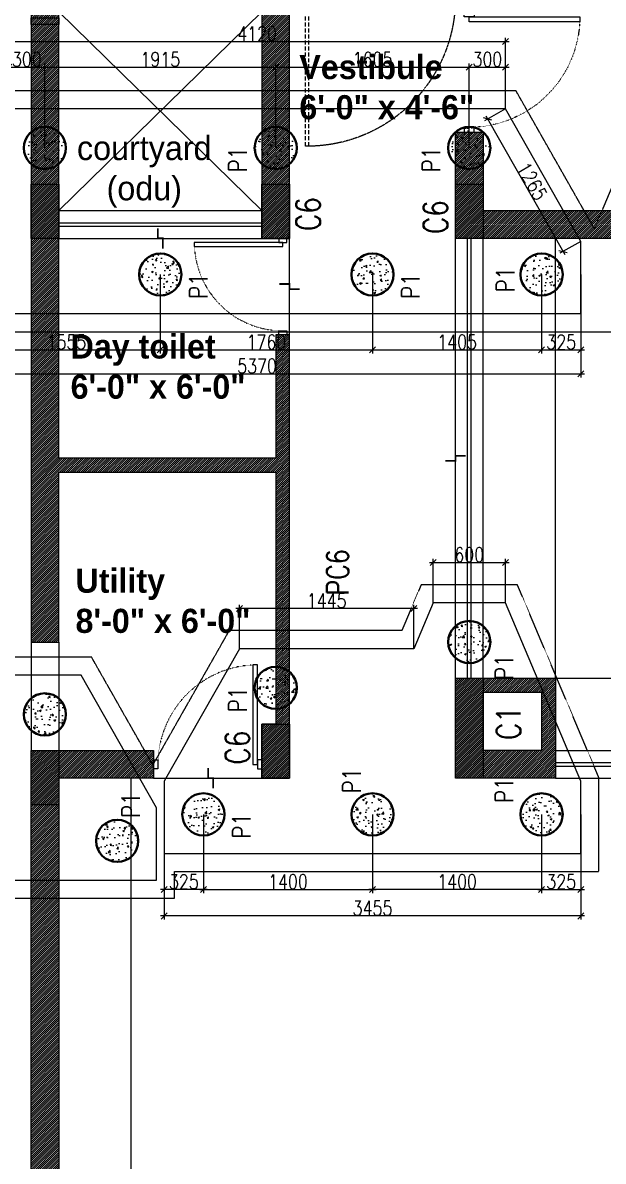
# Model space of a CAD drawing. Header units: metres. Extents: x 5205117 to 5948571, y 646915 to 1143748.
# Drawn here: x 5366432 to 5371247, y 844368 to 853814 of the extents above; entities that cross this region are included whole.
import ezdxf

# ---------------------------------------------------------------- set-up
doc = ezdxf.new("R2010")
doc.units = ezdxf.units.M
doc.header["$MEASUREMENT"] = 0
doc.header["$PDMODE"] = 35
doc.header["$PDSIZE"] = 10
for name, pattern in [('DASHED', [0.75, 0.5, -0.25]), ('DOT', [0.25, 0, -0.25]), ('HIDDEN', [0.375, 0.25, -0.125])]:
    doc.linetypes.add(name, pattern=pattern)
doc.layers.get('0').update_dxf_attribs({"color": 1, "linetype": 'DASHED', "lineweight": 30})
for name, color, linetype, lineweight in [('A-Door', 3, 'Continuous', 15), ('A-Floor drop', 7, 'Continuous', 5), ('CAR', 251, 'Continuous', 0), ('road ht', 8, 'Continuous', 5), ('S-C-0-UP TO F.F', 6, 'Continuous', 20), ('S-FOUND-EXCAVATION', 253, 'HIDDEN', 0), ('S-FOUND-FOOTING', 7, 'Continuous', 15), ('S-PILE', 96, 'Continuous', 30), ('S-TEXT', 7, 'Continuous', 0), ('S-TEXT COL.', 1, 'Continuous', 0), ('S-TEXT PILE', 7, 'Continuous', 0)]:
    doc.layers.add(name, color=color, linetype=linetype, lineweight=lineweight)
doc.layers.add('A-GF', color=8, linetype='Continuous', lineweight=0, transparency=0.5)
doc.styles.add('C-ROOM', font='arial.ttf')
doc.styles.add('CENTURY GOTHIC', font='GOTHIC.TTF')
doc.styles.add('SETU 1', font='romans.shx', dxfattribs={"width": 0.8})
doc.dimstyles.new('A-DIM 100', dxfattribs={"dimscale": 100, "dimtxt": 2.5, "dimasz": 1.5, "dimexe": 1, "dimexo": 1, "dimgap": 0.5, "dimtad": 1, "dimdec": 0, "dimrnd": 5, "dimzin": 3, "dimdsep": 46, "dimtxsty": 'C-ROOM', "dimblk1": 'ARCHTICK', "dimblk2": 'ARCHTICK', "dimsah": 1, "dimcen": 1.5, "dimdle": 1, "dimclrd": 256, "dimclre": 256, "dimclrt": 256, "dimadec": 0, "dimazin": 0, "dimtfac": 0.6, "dimtdec": 0, "dimtofl": 0, "dimtmove": 1, "dimatfit": 3, "dimfxl": 1, "dimtolj": 1, "dimtzin": 0, "dimlwd": -1, "dimlwe": -1, "dimarcsym": 0})

# ---------------------------------------------------------------- blocks, each defined once
blk = doc.blocks.new('P2')
at = {"layer": 'S-PILE', "lineweight": 0}
h = blk.add_hatch(dxfattribs=at)
h.set_pattern_fill('AR-CONC', color=256, scale=20)
h.set_pattern_definition([(49.99999999999999, (0, 0), (143.4520365201507, -12.55042699651902), [15, -165]), (355, (0, 0), (-27.7502667226, 150.4384267400024), [12, -132]), (100.45144446, (11.9543362, -1.0458688), (115.7017693454224, 137.8879981937259), [12.7480384, -140.2284224]), (46.18420000000001, (0, 40), (213.4482661343145, -33.10385615861531), [22.5, -247.5]), (96.63563549, (17.787349, 37.2413386), (186.9323891348457, 194.8237201549101), [19.1220684, -210.342752]), (351.1841639899999, (0, 40), (186.9323890109546, 194.823720053998), [18, -198.0000002]), (21, (20, 30), (119.3814104236923, -80.52377813306776), [15, -165]), (326.0000000000001, (20, 30), (48.66306638431634, 145.0300090093706), [12, -132]), (71.45144474, (29.9484508, 23.2896852), (168.0444753459942, 64.50623056127077), [12.748038, -140.2284224]), (37.50000000000001, (0, 0), (2.431971063458134, 66.5787707662623), [0, -130.4, 0, -134, 0, -132.5]), (7.499999999999999, (0, 0), (52.61390748842972, 78.88234237647205), [0, -76.39999999999999, 0, -127.4, 0, -50.5]), (327.5, (-44.6, 0), (106.7644872344818, -4.510974346875951), [0, -50, 0, -156, 0, -207]), (317.5, (-64.6, 0), (116.6372338684772, 20.02099646646354), [0, -65, 0, -103.6, 0, -147])])
edge = h.paths.add_edge_path()
edge.add_arc((0, 0), 175, 0, 360)
at = {"layer": 'S-PILE'}
blk.add_circle((0, 0), 175, dxfattribs=at)
blk = doc.blocks.new('_Oblique')
at = {"color": 0, "linetype": 'ByBlock', "lineweight": -2}
blk.add_line((-0.5, -0.5), (0.5, 0.5), dxfattribs=at)
blk = doc.blocks.new('*D138')
at = {"layer": 'Defpoints', "color": 0, "transparency": 16777216}
for p in [(4256750.381243458, 945955.6223629648), (4262120.381243458, 945955.6223629648), (4262120.381243458, 945455.6654931093)]:
    blk.add_point(p, dxfattribs=at)
at = {"layer": 'S-TEXT', "color": 9, "transparency": 16777216}
for p, q in [((4256750.381243458, 945955.6223629648), (4256750.381243458, 945425.6654931093)), ((4262120.381243458, 945955.6223629648), (4262120.381243458, 945425.6654931093))]:
    blk.add_line(p, q, dxfattribs=at)
at = {"layer": 'S-TEXT', "transparency": 16777216}
blk.add_line((4256720.381243458, 945455.6654931093), (4262150.381243458, 945455.6654931093), dxfattribs=at)
at = {"layer": 'S-TEXT', "transparency": 16777216, "xscale": 50, "yscale": 50, "zscale": 50, "rotation": 180}
blk.add_blockref('_Oblique', (4256750.381243458, 945455.6654931093), dxfattribs=at)
at = {"layer": 'S-TEXT', "transparency": 16777216, "xscale": 50, "yscale": 50, "zscale": 50}
blk.add_blockref('_Oblique', (4262120.381243458, 945455.6654931093), dxfattribs=at)
at = {"layer": 'S-TEXT', "color": 0, "lineweight": 0, "transparency": 16777216, "insert": (4259435.381243458, 945520.6654931093), "char_height": 120, "attachment_point": 5, "style": 'SETU 1'}
blk.add_mtext('\\A1;5370', dxfattribs=at)
blk = doc.blocks.new('*D139')
at = {"layer": 'Defpoints', "color": 0, "transparency": 16777216}
for p in [(4261495.381248605, 948213.1948559424), (4257375.38125294, 947655.6223629648), (4261495.381248605, 947655.6223629648)]:
    blk.add_point(p, dxfattribs=at)
at = {"layer": 'S-TEXT', "transparency": 16777216}
blk.add_line((4257345.38125294, 948213.1948559424), (4261525.381248605, 948213.1948559424), dxfattribs=at)
at = {"layer": 'S-TEXT', "color": 9, "transparency": 16777216}
for p, q in [((4257375.38125294, 947655.6223629648), (4257375.38125294, 948243.1948559424)), ((4261495.381248605, 947655.6223629648), (4261495.381248605, 948243.1948559424))]:
    blk.add_line(p, q, dxfattribs=at)
at = {"layer": 'S-TEXT', "transparency": 16777216, "xscale": 50, "yscale": 50, "zscale": 50, "rotation": 180}
blk.add_blockref('_Oblique', (4257375.38125294, 948213.1948559424), dxfattribs=at)
at = {"layer": 'S-TEXT', "transparency": 16777216, "xscale": 50, "yscale": 50, "zscale": 50}
blk.add_blockref('_Oblique', (4261495.381248605, 948213.1948559424), dxfattribs=at)
at = {"layer": 'S-TEXT', "color": 0, "lineweight": 0, "transparency": 16777216, "insert": (4259435.381250773, 948278.1948559424), "char_height": 120, "attachment_point": 5, "style": 'SETU 1'}
blk.add_mtext('\\A1;4120', dxfattribs=at)
blk = doc.blocks.new('*D140')
at = {"layer": 'Defpoints', "color": 0, "transparency": 16777216}
for p in [(4261495.381248605, 947655.6223629648), (4262120.381243458, 946555.622362965), (4261972.196218252, 946471.4263266092)]:
    blk.add_point(p, dxfattribs=at)
at = {"layer": 'S-TEXT', "color": 9, "transparency": 16777216}
for p, q in [((4261495.381248605, 947655.6223629648), (4261321.112526624, 947556.6060444731)), ((4262120.381243458, 946555.622362965), (4261946.112521478, 946456.6060444731))]:
    blk.add_line(p, q, dxfattribs=at)
at = {"layer": 'S-TEXT', "transparency": 16777216}
blk.add_line((4261332.375941263, 947597.5100233834), (4261987.016500388, 946445.342629835), dxfattribs=at)
at = {"layer": 'S-TEXT', "transparency": 16777216, "xscale": 50, "yscale": 50, "zscale": 50}
for p, rotation in [((4261347.196223399, 947571.4263266092), 119.6044505433595), ((4261972.196218252, 946471.4263266092), 299.6044505433595)]:
    blk.add_blockref('_Oblique', p, dxfattribs=dict(at, rotation=rotation))
at = {"layer": 'S-TEXT', "color": 0, "lineweight": 0, "transparency": 16777216, "insert": (4261716.21089717, 947053.5369379034), "char_height": 120, "attachment_point": 5, "rotation": 299.6044505433595, "style": 'SETU 1'}
blk.add_mtext('\\A1;1265', dxfattribs=at)
blk = doc.blocks.new('*D142')
at = {"layer": 'Defpoints', "color": 0, "transparency": 16777216}
for p in [(4257075.381243458, 946280.6223629648), (4258632.881238425, 946280.6223629648), (4258632.881238425, 945654.4987257132)]:
    blk.add_point(p, dxfattribs=at)
at = {"layer": 'S-TEXT', "color": 9, "transparency": 16777216}
for p, q in [((4257075.381243458, 946280.6223629648), (4257075.381243458, 945624.4987257132)), ((4258632.881238425, 946280.6223629648), (4258632.881238425, 945624.4987257132))]:
    blk.add_line(p, q, dxfattribs=at)
at = {"layer": 'S-TEXT', "transparency": 16777216}
blk.add_line((4257045.381243458, 945654.4987257132), (4258662.881238425, 945654.4987257132), dxfattribs=at)
at = {"layer": 'S-TEXT', "transparency": 16777216, "xscale": 50, "yscale": 50, "zscale": 50, "rotation": 180}
blk.add_blockref('_Oblique', (4257075.381243458, 945654.4987257132), dxfattribs=at)
at = {"layer": 'S-TEXT', "transparency": 16777216, "xscale": 50, "yscale": 50, "zscale": 50}
blk.add_blockref('_Oblique', (4258632.881238425, 945654.4987257132), dxfattribs=at)
at = {"layer": 'S-TEXT', "color": 0, "lineweight": 0, "transparency": 16777216, "insert": (4257854.131240942, 945719.4987257132), "char_height": 120, "attachment_point": 5, "style": 'SETU 1'}
blk.add_mtext('\\A1;1555', dxfattribs=at)
blk = doc.blocks.new('*D143')
at = {"layer": 'Defpoints', "color": 0, "transparency": 16777216}
for p in [(4258632.881238425, 946280.6223629648), (4260392.881238425, 946280.6223705942), (4260392.881238425, 945654.4987257151)]:
    blk.add_point(p, dxfattribs=at)
at = {"layer": 'S-TEXT', "color": 9, "transparency": 16777216}
for p, q in [((4258632.881238425, 946280.6223629648), (4258632.881238425, 945624.4987257151)), ((4260392.881238425, 946280.6223705942), (4260392.881238425, 945624.4987257151))]:
    blk.add_line(p, q, dxfattribs=at)
at = {"layer": 'S-TEXT', "transparency": 16777216}
blk.add_line((4258602.881238425, 945654.4987257151), (4260422.881238425, 945654.4987257151), dxfattribs=at)
at = {"layer": 'S-TEXT', "transparency": 16777216, "xscale": 50, "yscale": 50, "zscale": 50, "rotation": 180}
blk.add_blockref('_Oblique', (4258632.881238425, 945654.4987257151), dxfattribs=at)
at = {"layer": 'S-TEXT', "transparency": 16777216, "xscale": 50, "yscale": 50, "zscale": 50}
blk.add_blockref('_Oblique', (4260392.881238425, 945654.4987257151), dxfattribs=at)
at = {"layer": 'S-TEXT', "color": 0, "lineweight": 0, "transparency": 16777216, "insert": (4259512.881238425, 945719.4987257151), "char_height": 120, "attachment_point": 5, "style": 'SETU 1'}
blk.add_mtext('\\A1;1760', dxfattribs=at)
blk = doc.blocks.new('*D144')
at = {"layer": 'Defpoints', "color": 0, "transparency": 16777216}
for p in [(4260392.881238425, 946280.6223705942), (4261795.381243458, 946280.6223705942), (4261795.381243458, 945654.498725717)]:
    blk.add_point(p, dxfattribs=at)
at = {"layer": 'S-TEXT', "color": 9, "transparency": 16777216}
for p, q in [((4260392.881238425, 946280.6223705942), (4260392.881238425, 945624.498725717)), ((4261795.381243458, 946280.6223705942), (4261795.381243458, 945624.498725717))]:
    blk.add_line(p, q, dxfattribs=at)
at = {"layer": 'S-TEXT', "transparency": 16777216}
blk.add_line((4260362.881238425, 945654.498725717), (4261825.381243458, 945654.498725717), dxfattribs=at)
at = {"layer": 'S-TEXT', "transparency": 16777216, "xscale": 50, "yscale": 50, "zscale": 50, "rotation": 180}
blk.add_blockref('_Oblique', (4260392.881238425, 945654.498725717), dxfattribs=at)
at = {"layer": 'S-TEXT', "transparency": 16777216, "xscale": 50, "yscale": 50, "zscale": 50}
blk.add_blockref('_Oblique', (4261795.381243458, 945654.498725717), dxfattribs=at)
at = {"layer": 'S-TEXT', "color": 0, "lineweight": 0, "transparency": 16777216, "insert": (4261094.131240942, 945719.498725717), "char_height": 120, "attachment_point": 5, "style": 'SETU 1'}
blk.add_mtext('\\A1;1405', dxfattribs=at)
blk = doc.blocks.new('*D146')
at = {"layer": 'Defpoints', "color": 0, "transparency": 16777216}
for p in [(4261795.381243458, 946280.6223705942), (4262120.381243458, 946280.6223705937), (4262120.381243458, 945654.4987257197)]:
    blk.add_point(p, dxfattribs=at)
at = {"layer": 'S-TEXT', "color": 9, "transparency": 16777216}
for p, q in [((4261795.381243458, 946280.6223705942), (4261795.381243458, 945624.4987257197)), ((4262120.381243458, 946280.6223705937), (4262120.381243458, 945624.4987257197))]:
    blk.add_line(p, q, dxfattribs=at)
at = {"layer": 'S-TEXT', "transparency": 16777216}
blk.add_line((4261765.381243458, 945654.4987257197), (4262150.381243458, 945654.4987257197), dxfattribs=at)
at = {"layer": 'S-TEXT', "transparency": 16777216, "xscale": 50, "yscale": 50, "zscale": 50, "rotation": 180}
blk.add_blockref('_Oblique', (4261795.381243458, 945654.4987257197), dxfattribs=at)
at = {"layer": 'S-TEXT', "transparency": 16777216, "xscale": 50, "yscale": 50, "zscale": 50}
blk.add_blockref('_Oblique', (4262120.381243458, 945654.4987257197), dxfattribs=at)
at = {"layer": 'S-TEXT', "color": 0, "lineweight": 0, "transparency": 16777216, "insert": (4261957.881243458, 945719.4987257197), "char_height": 120, "attachment_point": 5, "style": 'SETU 1'}
blk.add_mtext('\\A1;325', dxfattribs=at)
blk = doc.blocks.new('*D147')
at = {"layer": 'Defpoints', "color": 0, "transparency": 16777216}
for p in [(4259590.381248605, 948001.2997913351), (4257675.381248605, 947330.6223629648), (4259590.381248605, 947330.6223629648)]:
    blk.add_point(p, dxfattribs=at)
at = {"layer": 'S-TEXT', "transparency": 16777216}
blk.add_line((4257645.381248605, 948001.2997913351), (4259620.381248605, 948001.2997913351), dxfattribs=at)
at = {"layer": 'S-TEXT', "color": 9, "transparency": 16777216}
for p, q in [((4257675.381248605, 947330.6223629648), (4257675.381248605, 948031.2997913351)), ((4259590.381248605, 947330.6223629648), (4259590.381248605, 948031.2997913351))]:
    blk.add_line(p, q, dxfattribs=at)
at = {"layer": 'S-TEXT', "transparency": 16777216, "xscale": 50, "yscale": 50, "zscale": 50, "rotation": 180}
blk.add_blockref('_Oblique', (4257675.381248605, 948001.2997913351), dxfattribs=at)
at = {"layer": 'S-TEXT', "transparency": 16777216, "xscale": 50, "yscale": 50, "zscale": 50}
blk.add_blockref('_Oblique', (4259590.381248605, 948001.2997913351), dxfattribs=at)
at = {"layer": 'S-TEXT', "color": 0, "lineweight": 0, "transparency": 16777216, "insert": (4258632.881248605, 948066.2997913351), "char_height": 120, "attachment_point": 5, "style": 'SETU 1'}
blk.add_mtext('\\A1;1915', dxfattribs=at)
blk = doc.blocks.new('*D148')
at = {"layer": 'Defpoints', "color": 0, "transparency": 16777216}
for p in [(4261195.381248605, 948001.299791337), (4259590.381248605, 947330.6223629648), (4261195.381248605, 947330.6223705942)]:
    blk.add_point(p, dxfattribs=at)
at = {"layer": 'S-TEXT', "transparency": 16777216}
blk.add_line((4259560.381248605, 948001.299791337), (4261225.381248605, 948001.299791337), dxfattribs=at)
at = {"layer": 'S-TEXT', "color": 9, "transparency": 16777216}
for p, q in [((4259590.381248605, 947330.6223629648), (4259590.381248605, 948031.299791337)), ((4261195.381248605, 947330.6223705942), (4261195.381248605, 948031.299791337))]:
    blk.add_line(p, q, dxfattribs=at)
at = {"layer": 'S-TEXT', "transparency": 16777216, "xscale": 50, "yscale": 50, "zscale": 50, "rotation": 180}
blk.add_blockref('_Oblique', (4259590.381248605, 948001.299791337), dxfattribs=at)
at = {"layer": 'S-TEXT', "transparency": 16777216, "xscale": 50, "yscale": 50, "zscale": 50}
blk.add_blockref('_Oblique', (4261195.381248605, 948001.299791337), dxfattribs=at)
at = {"layer": 'S-TEXT', "color": 0, "lineweight": 0, "transparency": 16777216, "insert": (4260392.881248605, 948066.299791337), "char_height": 120, "attachment_point": 5, "style": 'SETU 1'}
blk.add_mtext('\\A1;1605', dxfattribs=at)
blk = doc.blocks.new('*D130')
at = {"layer": 'Defpoints', "color": 0, "transparency": 16777216}
for p in [(4257675.381248605, 948001.299791337), (4257375.38125294, 947655.6223629648), (4257675.381248605, 947655.6223629648)]:
    blk.add_point(p, dxfattribs=at)
at = {"layer": 'S-TEXT', "transparency": 16777216}
blk.add_line((4257345.38125294, 948001.299791337), (4257705.381248605, 948001.299791337), dxfattribs=at)
at = {"layer": 'S-TEXT', "color": 9, "transparency": 16777216}
for p, q in [((4257375.38125294, 947655.6223629648), (4257375.38125294, 948031.299791337)), ((4257675.381248605, 947655.6223629648), (4257675.381248605, 948031.299791337))]:
    blk.add_line(p, q, dxfattribs=at)
at = {"layer": 'S-TEXT', "transparency": 16777216, "xscale": 50, "yscale": 50, "zscale": 50, "rotation": 180}
blk.add_blockref('_Oblique', (4257375.38125294, 948001.299791337), dxfattribs=at)
at = {"layer": 'S-TEXT', "transparency": 16777216, "xscale": 50, "yscale": 50, "zscale": 50}
blk.add_blockref('_Oblique', (4257675.381248605, 948001.299791337), dxfattribs=at)
at = {"layer": 'S-TEXT', "color": 0, "lineweight": 0, "transparency": 16777216, "insert": (4257525.381250773, 948066.299791337), "char_height": 120, "attachment_point": 5, "style": 'SETU 1'}
blk.add_mtext('\\A1;300', dxfattribs=at)
blk = doc.blocks.new('*D131')
at = {"layer": 'Defpoints', "color": 0, "transparency": 16777216}
for p in [(4261495.381248605, 948001.2997913389), (4261495.381248605, 947655.6223629648), (4261195.381248605, 947330.6223705942)]:
    blk.add_point(p, dxfattribs=at)
at = {"layer": 'S-TEXT', "transparency": 16777216}
blk.add_line((4261165.381248605, 948001.2997913389), (4261525.381248605, 948001.2997913389), dxfattribs=at)
at = {"layer": 'S-TEXT', "color": 9, "transparency": 16777216}
for p, q in [((4261195.381248605, 947330.6223705942), (4261195.381248605, 948031.2997913389)), ((4261495.381248605, 947655.6223629648), (4261495.381248605, 948031.2997913389))]:
    blk.add_line(p, q, dxfattribs=at)
at = {"layer": 'S-TEXT', "transparency": 16777216, "xscale": 50, "yscale": 50, "zscale": 50, "rotation": 180}
blk.add_blockref('_Oblique', (4261195.381248605, 948001.2997913389), dxfattribs=at)
at = {"layer": 'S-TEXT', "transparency": 16777216, "xscale": 50, "yscale": 50, "zscale": 50}
blk.add_blockref('_Oblique', (4261495.381248605, 948001.2997913389), dxfattribs=at)
at = {"layer": 'S-TEXT', "color": 0, "lineweight": 0, "transparency": 16777216, "insert": (4261345.381248605, 948066.2997913389), "char_height": 120, "attachment_point": 5, "style": 'SETU 1'}
blk.add_mtext('\\A1;300', dxfattribs=at)
blk = doc.blocks.new('*D167')
at = {"layer": 'Defpoints', "color": 0, "transparency": 16777216}
for p in [(4259290.381248605, 943508.2103055539), (4259290.381248605, 943175.6223407583), (4260734.923033944, 943175.6223407583)]:
    blk.add_point(p, dxfattribs=at)
at = {"layer": 'S-TEXT', "transparency": 16777216}
blk.add_line((4260764.923033944, 943508.2103055539), (4259260.381248605, 943508.2103055539), dxfattribs=at)
at = {"layer": 'S-TEXT', "color": 9, "transparency": 16777216}
for p, q in [((4259290.381248605, 943175.6223407583), (4259290.381248605, 943538.2103055539)), ((4260734.923033944, 943175.6223407583), (4260734.923033944, 943538.2103055539))]:
    blk.add_line(p, q, dxfattribs=at)
at = {"layer": 'S-TEXT', "transparency": 16777216, "xscale": 50, "yscale": 50, "zscale": 50, "rotation": 180}
blk.add_blockref('_Oblique', (4259290.381248605, 943508.2103055539), dxfattribs=at)
at = {"layer": 'S-TEXT', "transparency": 16777216, "xscale": 50, "yscale": 50, "zscale": 50}
blk.add_blockref('_Oblique', (4260734.923033944, 943508.2103055539), dxfattribs=at)
at = {"layer": 'S-TEXT', "color": 0, "lineweight": 0, "transparency": 16777216, "insert": (4260012.652141275, 943573.2103055539), "char_height": 120, "attachment_point": 5, "style": 'SETU 1'}
blk.add_mtext('\\A1;1445', dxfattribs=at)
blk = doc.blocks.new('*D168')
at = {"layer": 'Defpoints', "color": 0, "transparency": 16777216}
for p in [(4261495.38123711, 943890.3926258981), (4260895.38123711, 943555.6223705942), (4261495.38123711, 943555.6223705942)]:
    blk.add_point(p, dxfattribs=at)
at = {"layer": 'S-TEXT', "transparency": 16777216}
blk.add_line((4260865.38123711, 943890.3926258981), (4261525.38123711, 943890.3926258981), dxfattribs=at)
at = {"layer": 'S-TEXT', "color": 9, "transparency": 16777216}
for p, q in [((4260895.38123711, 943555.6223705942), (4260895.38123711, 943920.3926258981)), ((4261495.38123711, 943555.6223705942), (4261495.38123711, 943920.3926258981))]:
    blk.add_line(p, q, dxfattribs=at)
at = {"layer": 'S-TEXT', "transparency": 16777216, "xscale": 50, "yscale": 50, "zscale": 50, "rotation": 180}
blk.add_blockref('_Oblique', (4260895.38123711, 943890.3926258981), dxfattribs=at)
at = {"layer": 'S-TEXT', "transparency": 16777216, "xscale": 50, "yscale": 50, "zscale": 50}
blk.add_blockref('_Oblique', (4261495.38123711, 943890.3926258981), dxfattribs=at)
at = {"layer": 'S-TEXT', "color": 0, "lineweight": 0, "transparency": 16777216, "insert": (4261195.38123711, 943955.3926258981), "char_height": 120, "attachment_point": 5, "style": 'SETU 1'}
blk.add_mtext('\\A1;600', dxfattribs=at)
blk = doc.blocks.new('*D169')
at = {"layer": 'Defpoints', "color": 0, "transparency": 16777216}
for p in [(4258665.381235309, 941475.4859624822), (4262120.381223815, 941475.4859624822), (4258665.381235309, 940957.4567205478)]:
    blk.add_point(p, dxfattribs=at)
at = {"layer": 'S-TEXT', "color": 9, "transparency": 16777216}
for p, q in [((4258665.381235309, 941475.4859624822), (4258665.381235309, 940927.4567205478)), ((4262120.381223815, 941475.4859624822), (4262120.381223815, 940927.4567205478))]:
    blk.add_line(p, q, dxfattribs=at)
at = {"layer": 'S-TEXT', "transparency": 16777216}
blk.add_line((4262150.381223815, 940957.4567205478), (4258635.381235309, 940957.4567205478), dxfattribs=at)
at = {"layer": 'S-TEXT', "transparency": 16777216, "xscale": 50, "yscale": 50, "zscale": 50, "rotation": 180}
blk.add_blockref('_Oblique', (4258665.381235309, 940957.4567205478), dxfattribs=at)
at = {"layer": 'S-TEXT', "transparency": 16777216, "xscale": 50, "yscale": 50, "zscale": 50}
blk.add_blockref('_Oblique', (4262120.381223815, 940957.4567205478), dxfattribs=at)
at = {"layer": 'S-TEXT', "color": 0, "lineweight": 0, "transparency": 16777216, "insert": (4260392.881229562, 941022.4567205478), "char_height": 120, "attachment_point": 5, "style": 'SETU 1'}
blk.add_mtext('\\A1;3455', dxfattribs=at)
blk = doc.blocks.new('*D170')
at = {"layer": 'Defpoints', "color": 0, "transparency": 16777216}
for p in [(4260392.881236736, 941800.6223705942), (4261795.381231964, 941800.6223705942), (4260392.881236736, 941177.3886957401)]:
    blk.add_point(p, dxfattribs=at)
at = {"layer": 'S-TEXT', "color": 9, "transparency": 16777216}
for p, q in [((4260392.881236736, 941800.6223705942), (4260392.881236736, 941147.3886957401)), ((4261795.381231964, 941800.6223705942), (4261795.381231964, 941147.3886957401))]:
    blk.add_line(p, q, dxfattribs=at)
at = {"layer": 'S-TEXT', "transparency": 16777216}
blk.add_line((4261825.381231964, 941177.3886957401), (4260362.881236736, 941177.3886957401), dxfattribs=at)
at = {"layer": 'S-TEXT', "transparency": 16777216, "xscale": 50, "yscale": 50, "zscale": 50, "rotation": 180}
blk.add_blockref('_Oblique', (4260392.881236736, 941177.3886957401), dxfattribs=at)
at = {"layer": 'S-TEXT', "transparency": 16777216, "xscale": 50, "yscale": 50, "zscale": 50}
blk.add_blockref('_Oblique', (4261795.381231964, 941177.3886957401), dxfattribs=at)
at = {"layer": 'S-TEXT', "color": 0, "lineweight": 0, "transparency": 16777216, "insert": (4261094.13123435, 941242.3886957401), "char_height": 120, "attachment_point": 5, "style": 'SETU 1'}
blk.add_mtext('\\A1;1400', dxfattribs=at)
blk = doc.blocks.new('*D171')
at = {"layer": 'Defpoints', "color": 0, "transparency": 16777216}
for p in [(4258990.381243458, 941800.6223890539), (4260392.881236736, 941800.6223705942), (4260392.881236736, 941177.6878404589)]:
    blk.add_point(p, dxfattribs=at)
at = {"layer": 'S-TEXT', "color": 9, "transparency": 16777216}
for p, q in [((4258990.381243458, 941800.6223890539), (4258990.381243458, 941147.6878404589)), ((4260392.881236736, 941800.6223705942), (4260392.881236736, 941147.6878404589))]:
    blk.add_line(p, q, dxfattribs=at)
at = {"layer": 'S-TEXT', "transparency": 16777216}
blk.add_line((4258960.381243458, 941177.6878404589), (4260422.881236736, 941177.6878404589), dxfattribs=at)
at = {"layer": 'S-TEXT', "transparency": 16777216, "xscale": 50, "yscale": 50, "zscale": 50, "rotation": 180}
blk.add_blockref('_Oblique', (4258990.381243458, 941177.6878404589), dxfattribs=at)
at = {"layer": 'S-TEXT', "transparency": 16777216, "xscale": 50, "yscale": 50, "zscale": 50}
blk.add_blockref('_Oblique', (4260392.881236736, 941177.6878404589), dxfattribs=at)
at = {"layer": 'S-TEXT', "color": 0, "lineweight": 0, "transparency": 16777216, "insert": (4259691.631240097, 941242.6878404589), "char_height": 120, "attachment_point": 5, "style": 'SETU 1'}
blk.add_mtext('\\A1;1400', dxfattribs=at)
blk = doc.blocks.new('*D172')
at = {"layer": 'Defpoints', "color": 0, "transparency": 16777216}
for p in [(4258665.381235309, 941800.6223890542), (4258990.381243458, 941800.6223890539), (4258665.381235309, 941177.6878404655)]:
    blk.add_point(p, dxfattribs=at)
at = {"layer": 'S-TEXT', "color": 9, "transparency": 16777216}
for p, q in [((4258665.381235309, 941800.6223890542), (4258665.381235309, 941147.6878404655)), ((4258990.381243458, 941800.6223890539), (4258990.381243458, 941147.6878404655))]:
    blk.add_line(p, q, dxfattribs=at)
at = {"layer": 'S-TEXT', "transparency": 16777216}
blk.add_line((4259020.381243458, 941177.6878404655), (4258635.381235309, 941177.6878404655), dxfattribs=at)
at = {"layer": 'S-TEXT', "transparency": 16777216, "xscale": 50, "yscale": 50, "zscale": 50, "rotation": 180}
blk.add_blockref('_Oblique', (4258665.381235309, 941177.6878404655), dxfattribs=at)
at = {"layer": 'S-TEXT', "transparency": 16777216, "xscale": 50, "yscale": 50, "zscale": 50}
blk.add_blockref('_Oblique', (4258990.381243458, 941177.6878404655), dxfattribs=at)
at = {"layer": 'S-TEXT', "color": 0, "lineweight": 0, "transparency": 16777216, "insert": (4258827.881239383, 941242.6878404655), "char_height": 120, "attachment_point": 5, "style": 'SETU 1'}
blk.add_mtext('\\A1;325', dxfattribs=at)
blk = doc.blocks.new('*D173')
at = {"layer": 'Defpoints', "color": 0, "transparency": 16777216}
for p in [(4261795.381231964, 941800.6223705942), (4262120.381223815, 941800.6223705942), (4262120.381223815, 941177.3886957355)]:
    blk.add_point(p, dxfattribs=at)
at = {"layer": 'S-TEXT', "color": 9, "transparency": 16777216}
for p, q in [((4261795.381231964, 941800.6223705942), (4261795.381231964, 941147.3886957355)), ((4262120.381223815, 941800.6223705942), (4262120.381223815, 941147.3886957355))]:
    blk.add_line(p, q, dxfattribs=at)
at = {"layer": 'S-TEXT', "transparency": 16777216}
blk.add_line((4261765.381231964, 941177.3886957355), (4262150.381223815, 941177.3886957355), dxfattribs=at)
at = {"layer": 'S-TEXT', "transparency": 16777216, "xscale": 50, "yscale": 50, "zscale": 50, "rotation": 180}
blk.add_blockref('_Oblique', (4261795.381231964, 941177.3886957355), dxfattribs=at)
at = {"layer": 'S-TEXT', "transparency": 16777216, "xscale": 50, "yscale": 50, "zscale": 50}
blk.add_blockref('_Oblique', (4262120.381223815, 941177.3886957355), dxfattribs=at)
at = {"layer": 'S-TEXT', "color": 0, "lineweight": 0, "transparency": 16777216, "insert": (4261957.881227889, 941242.3886957355), "char_height": 120, "attachment_point": 5, "style": 'SETU 1'}
blk.add_mtext('\\A1;325', dxfattribs=at)
blk = doc.blocks.new('main door')
at = {"layer": 'A-GF', "linetype": 'DASHED', "ltscale": 100}
blk.add_lwpolyline([(20, -1857.999999999767), (20, 218), (-20, 218), (-20, -1857.999999999767)], close=True, dxfattribs=at)
at = {"layer": 'A-GF', "ltscale": 100}
blk.add_lwpolyline([(-1857.999999999767, -20), (218, -20), (218, 20), (-1857.999999999767, 20)], close=True, dxfattribs=at)
blk.add_circle((0, 0), 9, dxfattribs=at)
at = {"layer": 'A-GF', "linetype": 'DASHED', "ltscale": 100}
blk.add_arc((0, 0), 218.5154456783318, 3.936166112277916, 86.06383388961461, dxfattribs=at)
at = {"layer": 'A-GF', "linetype": 'DASHED'}
blk.add_arc((0, 2.91038304567337e-11), 1858.107639508308, 180.6167230009314, 269.3832769974191, dxfattribs=at)
blk = doc.blocks.new('A$Cee6da9fb')
at = {"layer": 'A-Door', "ltscale": 10}
for p, q in [((-51.04166666665697, 1122.916666666395), (-102.0833333333139, 1122.916666666395)), ((-102.0833333333139, 1122.916666666395), (-102.0833333333139, 0)), ((-51.04166666665697, 0), (-51.04166666665697, 1122.916666666395)), ((-1224.99999999968, -51.04166666656965), (-1224.99999999968, 51.04166666662786)), ((-1224.99999999968, 51.04166666662786), (-1173.958333333023, 51.04166666662786)), ((-1173.958333333023, 51.04166666662786), (-1173.958333333023, -51.04166666656965)), ((-102.0833333333139, 0), (-51.04166666665697, 0)), ((0, 51.04166666662786), (-51.04166666665697, 51.04166666662786)), ((-51.04166666665697, 51.04166666662786), (-51.04166666665697, -51.04166666656965)), ((0, -51.04166666656965), (0, 51.04166666662786)), ((-1173.958333333023, -51.04166666656965), (-1224.99999999968, -51.04166666656965)), ((-51.04166666665697, -51.04166666656965), (0, -51.04166666656965))]:
    blk.add_line(p, q, dxfattribs=at)
at = {"layer": 'A-Door', "linetype": 'DOT', "ltscale": 2}
blk.add_ellipse((-51.04166666665697, 0), major_axis=(-794.0219897071947, 794.0219897071947), ratio=0.9999999999999923, start_param=-0.785398163397452, end_param=0.7853981633974523, dxfattribs=at)
blk = doc.blocks.new('drop')
at = {"layer": 'A-Floor drop', "ltscale": 3, "const_width": 0.01875}
blk.add_lwpolyline([(-0.1124999999983629, 0.02812499999959073), (0, 0.02812499999959073), (0, -0.02812499999959073), (0.1125000000010914, -0.02812499999959073)], dxfattribs=at)
blk = doc.blocks.new('ghgd')
at = {"layer": 'CAR', "ltscale": 10, "transparency": 33554559}
h = blk.add_hatch(dxfattribs=at)
h.set_pattern_fill('ANSI31', color=256, scale=100, angle=180)
h.set_pattern_definition([(225, (2960271.305681674, -188940.8567231777), (8.83883476483184, -8.838834764831851), [])])
h.paths.add_polyline_path([(5366730.711225001, 848675.5877385256), (5366730.711225001, 850085.5877386448), (5368530.711225001, 850085.5877386448), (5368530.711225001, 847995.5877385256), (5368415.711225955, 847995.5877385256), (5368415.711225955, 847545.5877385256), (5368645.711225001, 847545.5877385256), (5368645.711225001, 851225.5877386448), (5368530.711225001, 851225.5877386448), (5368530.711225001, 850200.5877386448), (5366730.711225001, 850200.5877386448), (5366730.711225001, 853905.5877385256), (5368415.711225955, 853905.5877385256), (5368415.711225955, 852025.5877385256), (5368645.711225001, 852025.5877385256), (5368645.711225001, 854135.5877385256), (5366500.711225955, 854135.5877385256), (5366500.711225955, 848675.5877385256)])
h.paths.add_polyline_path([(5366500.711225955, 842028.0877386448), (5366500.711225955, 847775.5877385256), (5367515.711225001, 847775.5877385256), (5367515.711225001, 847545.5877385256), (5366730.711225001, 847545.5877385256), (5366730.711225001, 842970.5877386448), (5367515.711225001, 842970.5877386448), (5367515.711225001, 842740.5877385256), (5366730.711225001, 842740.5877385256), (5366730.711225001, 841215.5877386448), (5368415.711225955, 841215.5877386448), (5368415.711225955, 842970.5877386448), (5368645.711225001, 842970.5877386448), (5368645.711225001, 840985.5877385256), (5366500.711225955, 840985.5877385256), (5366500.711225955, 841928.0877385256), (5366600.711225001, 841928.0877385256), (5366600.711225001, 842028.0877386448)])
h.paths.add_polyline_path([(5376665.711225955, 852625.5877385256), (5376920.711225955, 852625.5877385256), (5376920.711225955, 852255.5877385256), (5376665.711225955, 852255.5877385256)], flags=16)
h.paths.add_polyline_path([(5376920.711225955, 852855.5877386448), (5376920.711225955, 856505.5877385256), (5376550.711225001, 856505.5877385256), (5376550.711225001, 858710.5877386448), (5377150.708561389, 858709.8687417624), (5377150.711225001, 852025.5877385256), (5376550.711225001, 852025.5877385256), (5376550.711225001, 852855.5877386448)])
h.paths.add_polyline_path([(5376920.711225955, 856735.5877385256), (5376665.711225955, 856735.5877385256), (5376665.711225955, 858480.5877386448), (5376920.711225955, 858480.5877386448)], flags=16)
h.paths.add_polyline_path([(5370250.711225955, 854020.5877385256), (5370250.711225955, 860420.5877385256), (5372100.711225001, 860420.5877385256), (5372100.711225001, 853905.5877385256), (5372330.711225955, 853905.5877385256), (5372330.711225955, 860650.5877385256), (5370020.711225001, 860650.5877385256), (5370020.711225001, 853905.5877385256), (5371300.711225001, 853905.5877385256), (5371300.711225001, 854020.5877385256)])
h.paths.add_polyline_path([(5370020.711225001, 852905.5877385256), (5370250.711225955, 852905.5877385256), (5370250.711225955, 852255.5877385256), (5372100.711225001, 852255.5877385256), (5372100.711225001, 852855.5877386448), (5372330.711225955, 852855.5877386448), (5372330.711225955, 852025.5877385256), (5370020.711225001, 852025.5877385256)])
h.paths.add_polyline_path([(5370735.711225001, 848260.5877385256), (5370735.711225001, 847775.5877385256), (5370250.711225955, 847775.5877385256), (5370250.711225955, 848260.5877385256)], flags=16)
h.paths.add_polyline_path([(5370850.711225001, 848375.5877385256), (5370850.711225001, 847545.5877385256), (5370020.711225001, 847545.5877385256), (5370020.711225001, 848375.5877385256)])
h.paths.add_polyline_path([(5366730.711225001, 856250.5877385256), (5368415.711225955, 856250.5877385256), (5368415.711225955, 856505.5877385256), (5366730.711225001, 856505.5877385256)], flags=16)
h.paths.add_polyline_path([(5366500.711225955, 856135.5877385256), (5368645.711225001, 856135.5877385256), (5368645.711225001, 856735.5877385256), (5366500.711225955, 856735.5877385256)])
h.paths.add_polyline_path([(5376920.711225955, 847775.5877385256), (5376665.711225955, 847775.5877385256), (5376665.711225955, 848145.5877385256), (5376920.711225955, 848145.5877385256)], flags=16)
h.paths.add_polyline_path([(5376665.711225955, 841215.5877386448), (5376665.711225955, 842740.5877385256), (5376920.711225955, 842740.5877385256), (5376920.711225955, 841215.5877386448)], flags=16)
h.paths.add_polyline_path([(5376550.711225001, 840985.5877385256), (5376550.711225001, 842970.5877386448), (5376920.711225955, 842970.5877386448), (5376920.711225955, 847545.5877385256), (5376550.711225001, 847545.5877385256), (5376550.711225001, 848375.5877385256), (5377150.711225001, 848375.5877385256), (5377150.711225001, 840985.5877385256)])
at = {"layer": 'CAR', "ltscale": 5, "transparency": 33554559}
for p, q in [((5366730.711225001, 852255.5877385256), (5368415.711225955, 853905.5877385256)), ((5368415.711225955, 852255.5877385256), (5366730.711225001, 853905.5877385256)), ((5366730.711225001, 852255.5877385256), (5368415.711225955, 852255.5877385256)), ((5366730.711225001, 852155.5877385256), (5368415.711225955, 852155.5877385256)), ((5366730.711225001, 852125.5877385256), (5368415.711225955, 852125.5877385256)), ((5366730.711225001, 852025.5877385256), (5368415.711225955, 852025.5877385256)), ((5368645.711225001, 851225.5877386448), (5368645.711225001, 852025.5877385256)), ((5370020.711225001, 848375.5877385256), (5370020.711225001, 852025.5877385256)), ((5370120.711225955, 848375.5877385256), (5370120.711225955, 852025.5877385256)), ((5370150.711225001, 848375.5877385256), (5370150.711225001, 852025.5877385256)), ((5370250.711225955, 848375.5877385256), (5370250.711225955, 852025.5877385256)), ((5370850.711225001, 848375.5877385256), (5370850.711225001, 852025.5877385256)), ((5366500.711225955, 848675.5877385256), (5366500.711225955, 847775.5877385256)), ((5366730.711225001, 848675.5877385256), (5366730.711225001, 847775.5877385256)), ((5370850.711225001, 848375.5877385256), (5376550.711225001, 848375.5877385256)), ((5370850.711225001, 847775.5877385256), (5376550.711225001, 847775.5877385256)), ((5370850.711225001, 847675.5877385256), (5376550.711225001, 847675.5877385256)), ((5370850.711225001, 847645.5877385256), (5376550.711225001, 847645.5877385256)), ((5367330.711225955, 842970.5877386448), (5367330.711225955, 847545.5897057173)), ((5367515.711225001, 847545.5877385256), (5368415.711225955, 847545.5877385256)), ((5370850.711225001, 847545.5877385256), (5376550.711225001, 847545.5877385256))]:
    blk.add_line(p, q, dxfattribs=at)
at = {"layer": 'CAR', "ltscale": 200, "transparency": 33554559}
for q in [(5370850.711225001, 852025.5877385256), (5376550.711225001, 848375.5877385256)]:
    blk.add_line((5370850.711225001, 848375.5877385256), q, dxfattribs=at)
at = {"layer": 'CAR', "transparency": 33554559}
for points in [[(5366730.711225001, 848675.5877385256), (5366730.711225001, 850085.5877386448), (5368530.711225001, 850085.5877386448), (5368530.711225001, 847995.5877385256), (5368415.711225955, 847995.5877385256), (5368415.711225955, 847545.5877385256), (5368645.711225001, 847545.5877385256), (5368645.711225001, 851225.5877386448), (5368530.711225001, 851225.5877386448), (5368530.711225001, 850200.5877386448), (5366730.711225001, 850200.5877386448), (5366730.711225001, 853905.5877385256), (5368415.711225955, 853905.5877385256), (5368415.711225955, 852025.5877385256), (5368645.711225001, 852025.5877385256), (5368645.711225001, 854135.5877385256), (5366500.711225955, 854135.5877385256), (5366500.711225955, 848675.5877385256)], [(5366730.711225001, 853800.5877385256), (5366500.711225955, 853800.5877385256), (5366500.711225955, 853855.5877386448), (5366730.711225001, 853855.5877386448)], [(5370020.711225001, 852905.5877385256), (5370250.711225955, 852905.5877385256), (5370250.711225955, 852255.5877385256), (5372100.711225001, 852255.5877385256), (5372100.711225001, 852855.5877386448), (5372330.711225955, 852855.5877386448), (5372330.711225955, 852025.5877385256), (5370020.711225001, 852025.5877385256)], [(5370850.711225001, 848375.5877385256), (5370850.711225001, 847545.5877385256), (5370020.711225001, 847545.5877385256), (5370020.711225001, 848375.5877385256)], [(5370735.711225001, 848260.5877385256), (5370735.711225001, 847775.5877385256), (5370250.711225955, 847775.5877385256), (5370250.711225955, 848260.5877385256)], [(5366500.711225955, 842028.0877386448), (5366500.711225955, 847775.5877385256), (5367515.711225001, 847775.5877385256), (5367515.711225001, 847545.5877385256), (5366730.711225001, 847545.5877385256), (5366730.711225001, 842970.5877386448), (5367515.711225001, 842970.5877386448), (5367515.711225001, 842740.5877385256), (5366730.711225001, 842740.5877385256), (5366730.711225001, 841215.5877386448), (5368415.711225955, 841215.5877386448), (5368415.711225955, 842970.5877386448), (5368645.711225001, 842970.5877386448), (5368645.711225001, 840985.5877385256), (5366500.711225955, 840985.5877385256), (5366500.711225955, 841928.0877385256), (5366600.711225001, 841928.0877385256), (5366600.711225001, 842028.0877386448)]]:
    blk.add_lwpolyline(points, close=True, dxfattribs=at)
at = {"layer": 'CAR', "transparency": 33554559, "xscale": -0.6623294855449124, "yscale": 0.6623294855449124, "zscale": 0.6623294855449124}
blk.add_blockref('main door', (5368790.099052874, 854020.5877385256), dxfattribs=at)
at = {"layer": 'CAR', "ltscale": 5, "transparency": 33554559}
for p, xscale, yscale, zscale, rotation in [((5370135.711225001, 853905.5877385256), -0.8163265306124652, 0.8163265306124652, 0.8163265306124652, 270), ((5368588.211225001, 852025.5877385256), 0.6530612244899324, 0.6530612244899324, 0.6530612244899324, 90)]:
    blk.add_blockref('A$Cee6da9fb', p, dxfattribs=dict(at, xscale=xscale, yscale=yscale, zscale=zscale, rotation=rotation))
at = {"layer": 'CAR', "ltscale": 6, "transparency": 33554559}
for p, xscale, yscale, zscale, rotation in [((5367573.211225001, 852025.5877385256), -750, 750, 750, 270), ((5370020.711225001, 850200.5877386448), -750.0000000000158, 750.0000000000158, 750.0000000000158, 180), ((5367990.711225001, 847545.5877385256), -750, 750, 750, 270)]:
    blk.add_blockref('drop', p, dxfattribs=dict(at, xscale=xscale, yscale=yscale, zscale=zscale, rotation=rotation))
at = {"layer": 'CAR', "ltscale": 6, "transparency": 33554559, "xscale": 750, "yscale": 750, "zscale": 750}
blk.add_blockref('drop', (5368645.711225001, 851625.5877385256), dxfattribs=at)
at = {"layer": 'CAR', "ltscale": 5, "transparency": 33554559, "xscale": 0.7346938775512054, "yscale": 0.7346938775512054, "zscale": 0.7346938775512054}
blk.add_blockref('A$Cee6da9fb', (5368415.711225955, 847660.5877385256), dxfattribs=at)
at = {"layer": 'CAR', "transparency": 33554559, "attachment_point": 5, "style": 'CENTURY GOTHIC'}
for s, insert, char_height, width in [('\\pxql;{\\fCentury Gothic|b1|i0|c0|p34;Vestibule\\P6\'-0" x 4\'-6"}', (5371241.095166652, 853278.8899502871), 200, 5030.203356218762), ('{\\H0.91667x;courtyard\\P(odu)}', (5367439.998892276, 852578.0356758949), 218.3406113537118, 241.1239689742731), ('\\pxql;{\\fCentury Gothic|b1|i0|c0|p34;Day toilet\\P6\'-0" x 6\'-0"}', (5369343.877413241, 850960.0488566277), 200, 5030.203356218762), ('\\pxql;{\\fCentury Gothic|b1|i0|c0|p34;Utility\\P8\'-0" x 6\'-0" }', (5369384.746712176, 849016.8101316807), 200, 5030.203356218762)]:
    blk.add_mtext(s, dxfattribs=dict(at, insert=insert, char_height=char_height, width=width))
blk = doc.blocks.new('fdgdg')
at = {"layer": 'S-C-0-UP TO F.F'}
h = blk.add_hatch(color=251, dxfattribs=at)
h.dxf.hatch_style = 1
h.paths.add_polyline_path([(4257790.381237108, 947030.6223368756), (4257560.381237108, 947030.6223368756), (4257560.381237108, 946580.6223521344), (4257790.381237108, 946580.6223521344)])
h = blk.add_hatch(color=251, dxfattribs=at)
h.dxf.hatch_style = 1
h.paths.add_polyline_path([(4259705.381237108, 947030.6223368756), (4259475.381237108, 947030.6223368756), (4259475.381237108, 946580.6223521344), (4259705.381237108, 946580.6223521344)])
h = blk.add_hatch(color=251, dxfattribs=at)
h.dxf.hatch_style = 1
h.paths.add_polyline_path([(4261310.381237108, 947030.6223521344), (4261080.381237108, 947030.6223521344), (4261080.381237108, 946580.6223521344), (4261310.381237108, 946580.6223521344)])
h = blk.add_hatch(color=251, dxfattribs=at)
h.dxf.hatch_style = 1
h.paths.add_polyline_path([(4261080.381237108, 942100.6223521344), (4261310.381237108, 942100.6223521344), (4261310.381237108, 942930.6223521344), (4261080.381237108, 942930.6223521344)])
h = blk.add_hatch(color=251, dxfattribs=at)
h.dxf.hatch_style = 1
h.paths.add_polyline_path([(4259705.381237108, 942550.6223368756), (4259475.381237108, 942550.6223368756), (4259475.381237108, 942100.6223521344), (4259705.381237108, 942100.6223521344)])
h = blk.add_hatch(color=251, dxfattribs=at)
h.dxf.hatch_style = 1
h.paths.add_polyline_path([(4257790.381237108, 942330.6223368756), (4257560.381237108, 942330.6223368756), (4257560.381237108, 941880.6223521344), (4257790.381237108, 941880.6223521344)])
blk.add_line((4262120.381243458, 945955.6223629648), (4262120.381243458, 946555.6223629648))
at = {"layer": 'S-C-0-UP TO F.F', "color": 5}
for points in [[(4257560.381237108, 947030.6223368756), (4257790.381237108, 947030.6223368756), (4257790.381237108, 946580.6223521344), (4257560.381237108, 946580.6223521344)], [(4259475.381237108, 947030.6223368756), (4259705.381237108, 947030.6223368756), (4259705.381237108, 946580.6223521344), (4259475.381237108, 946580.6223521344)], [(4261080.381237108, 947030.6223521344), (4261310.381237108, 947030.6223521344), (4261310.381237108, 946580.6223521344), (4261080.381237108, 946580.6223521344)], [(4261310.381237108, 942100.6223521344), (4261080.381237108, 942100.6223521344), (4261080.381237108, 942930.6223521344), (4261310.381237108, 942930.6223521344)], [(4259475.381235619, 942550.622388768), (4259705.381235619, 942550.622388768), (4259705.381237108, 942100.6223521344), (4259475.381237108, 942100.6223521344)], [(4257560.381237108, 942330.6223368756), (4257790.381237108, 942330.6223368756), (4257790.381237108, 941880.6223521344), (4257560.381237108, 941880.6223521344)]]:
    blk.add_lwpolyline(points, close=True, dxfattribs=at)
at = {"layer": 'S-FOUND-EXCAVATION'}
blk.add_lwpolyline([(4264350.381225131, 945805.6223629648), (4264350.381225131, 946585.9934830526), (4263674.866921208, 948185.7587895365), (4262875.895557293, 948185.7587895365), (4262232.469367901, 946661.9852065044), (4261582.675534354, 947805.6223629648), (4257288.0869682, 947805.6223629648), (4256600.381243458, 946595.26030578), (4256600.381243458, 945805.6223629648)], close=True, dxfattribs=at)
for points in [[(4258750.381233992, 941325.4859624822), (4262270.381223815, 941325.4859624822), (4262270.381223815, 942105.8570641102), (4261594.866919891, 943705.6223705942), (4260795.895555976, 943705.6223705942), (4260635.437352809, 943325.6223407583), (4259203.08161989, 943325.6223407583), (4258570.388969141, 942211.945291168)], [(4258570.388969141, 942211.945291168), (4258062.680877837, 943105.6222962094), (4257288.081618574, 943105.6222962094), (4256600.381233992, 941895.1196384085), (4256600.381233992, 941105.4859179333), (4258750.381233992, 941105.4859179333), (4258750.381233992, 941325.4859624822)]]:
    blk.add_lwpolyline(points, dxfattribs=at)
at = {"layer": 'S-FOUND-FOOTING', "color": 4}
blk.add_lwpolyline([(4256750.381243458, 946555.6223629648), (4256750.381243458, 945955.6223629648), (4262120.381243458, 945955.6223629648), (4262120.381243458, 946555.6223629648), (4261495.381248605, 947655.6223629648), (4257375.38125294, 947655.6223629648), (4256750.381243469, 946555.6223629843)], dxfattribs=at)
at = {"layer": 'S-FOUND-FOOTING', "color": 6}
blk.add_lwpolyline([(4260734.923033944, 943175.6223407583), (4259290.381248605, 943175.6223407583), (4258665.381235309, 942075.4860107778), (4258665.381235309, 941475.4859624822), (4262120.381223815, 941475.4859624822), (4262120.381223815, 942075.485992318), (4261495.38123711, 943555.6223705942), (4260895.38123711, 943555.6223705942)], close=True, dxfattribs=at)
at = {"layer": 'S-FOUND-FOOTING', "color": 3}
blk.add_lwpolyline([(4258600.381233992, 941255.4859179333), (4258600.381233992, 941855.4859662289), (4257975.381247289, 942955.6222962094), (4257375.381247289, 942955.6222962094), (4256750.381233992, 941855.4859662289), (4256750.381233992, 941255.4859179333), (4258600.381233992, 941255.4859179333)], dxfattribs=at)
at = {"layer": 'S-PILE'}
for p in [(4257675.381248605, 947330.6223629648), (4259590.381248605, 947330.6223629648), (4261195.381248605, 947330.6223705942), (4258632.881238425, 946280.6223629648), (4260392.881238425, 946280.6223705942), (4261795.381243458, 946280.6223705942), (4261195.38123711, 943230.6223705942), (4259590.381248605, 942850.6223890539), (4257675.381247289, 942630.622344505), (4258990.381243458, 941800.6223890539), (4260392.881236736, 941800.6223705942), (4261795.381231964, 941800.6223705942), (4258275.381242141, 941580.6223445041)]:
    blk.add_blockref('P2', p, dxfattribs=at)
at = {"layer": 'S-TEXT COL.', "color": 1, "true_color": 0xe61414, "style": 'SETU 1', "width": 0.8}
for s, p in [('C6', (4259959.694176067, 946641.0399265336)), ('C6', (4261015.194943284, 946615.8696470791)), ('C1', (4261621.372353936, 942417.0944052944, 5.293787952852549e-08)), ('C6', (4259372.401553848, 942214.0347703453))]:
    blk.add_text(s, height=200, rotation=90, dxfattribs=at).set_placement(p)
at = {"layer": 'S-TEXT COL.', "color": 7, "style": 'SETU 1', "width": 0.8}
blk.add_text('PC6', height=180, rotation=90, dxfattribs=at).set_placement((4260193.687500373, 943617.4482276272))
at = {"layer": 'S-TEXT PILE', "style": 'SETU 1', "width": 0.8}
for p in [(4259349.341416779, 947128.6494645635), (4260954.341416779, 947128.6494721929), (4261569.604928446, 946131.8459437033), (4259023.921070251, 946078.6494645635), (4260783.921070251, 946078.6494721929), (4261559.25024017, 942915.2039523115), (4259349.341416779, 942648.6494906517), (4260294.633654499, 941974.6093877936), (4261559.25024017, 941895.2767565455), (4258463.081482339, 941770.8468567533), (4259381.421075284, 941598.6494906517)]:
    blk.add_text('P1', height=150, rotation=90, dxfattribs=at).set_placement(p)
at = {"layer": 'S-TEXT', "lineweight": 0}
for base, p1, p2, picture, middle in [((4261495.381248605, 948213.1948559424), (4257375.38125294, 947655.6223629648), (4261495.381248605, 947655.6223629648), '*D139', (4259435.381250773, 948278.1948559424)), ((4257675.381248605, 948001.299791337), (4257375.38125294, 947655.6223629648), (4257675.381248605, 947655.6223629648), '*D130', (4257525.381250773, 948066.299791337)), ((4259590.381248605, 948001.2997913351), (4257675.381248605, 947330.6223629648), (4259590.381248605, 947330.6223629648), '*D147', (4258632.881248605, 948066.2997913351)), ((4261195.381248605, 948001.299791337), (4259590.381248605, 947330.6223629648), (4261195.381248605, 947330.6223705942), '*D148', (4260392.881248605, 948066.299791337)), ((4261495.381248605, 948001.2997913389), (4261195.381248605, 947330.6223705942), (4261495.381248605, 947655.6223629648), '*D131', (4261345.381248605, 948066.2997913389)), ((4258632.881238425, 945654.4987257132), (4257075.381243458, 946280.6223629648), (4258632.881238425, 946280.6223629648), '*D142', (4257854.131240942, 945719.4987257132)), ((4260392.881238425, 945654.4987257151), (4258632.881238425, 946280.6223629648), (4260392.881238425, 946280.6223705942), '*D143', (4259512.881238425, 945719.4987257151)), ((4261795.381243458, 945654.498725717), (4260392.881238425, 946280.6223705942), (4261795.381243458, 946280.6223705942), '*D144', (4261094.131240942, 945719.498725717)), ((4262120.381243458, 945654.4987257197), (4261795.381243458, 946280.6223705942), (4262120.381243458, 946280.6223705937), '*D146', (4261957.881243458, 945719.4987257197)), ((4262120.381243458, 945455.6654931093), (4256750.381243458, 945955.6223629648), (4262120.381243458, 945955.6223629648), '*D138', (4259435.381243458, 945520.6654931093)), ((4261495.38123711, 943890.3926258981), (4260895.38123711, 943555.6223705942), (4261495.38123711, 943555.6223705942), '*D168', (4261195.38123711, 943955.3926258981)), ((4259290.381248605, 943508.2103055539), (4260734.923033944, 943175.6223407583), (4259290.381248605, 943175.6223407583), '*D167', (4260012.652141275, 943573.2103055539)), ((4258665.381235309, 941177.6878404655), (4258990.381243458, 941800.6223890539), (4258665.381235309, 941800.6223890542), '*D172', (4258827.881239383, 941242.6878404655)), ((4260392.881236736, 941177.6878404589), (4258990.381243458, 941800.6223890539), (4260392.881236736, 941800.6223705942), '*D171', (4259691.631240097, 941242.6878404589)), ((4260392.881236736, 941177.3886957401), (4261795.381231964, 941800.6223705942), (4260392.881236736, 941800.6223705942), '*D170', (4261094.13123435, 941242.3886957401)), ((4262120.381223815, 941177.3886957355), (4261795.381231964, 941800.6223705942), (4262120.381223815, 941800.6223705942), '*D173', (4261957.881227889, 941242.3886957355)), ((4258665.381235309, 940957.4567205478), (4262120.381223815, 941475.4859624822), (4258665.381235309, 941475.4859624822), '*D169', (4260392.881229562, 941022.4567205478))]:
    dim = blk.add_linear_dim(base=base, p1=p1, p2=p2, angle=7.016709298534877e-15, dimstyle='A-DIM 100', override={"dimtxt": 1.2, "dimasz": 0.5, "dimexe": 0.3, "dimexo": 0, "dimgap": 0.05, "dimtxsty": 'SETU 1', "dimblk1": 'Oblique', "dimblk2": 'Oblique', "dimdle": 0.3, "dimclre": 9, "dimclrt": 0}, dxfattribs=at)
    dim.commit()
    dim.dimension.update_dxf_attribs({"geometry": picture, "text_midpoint": middle})
dim = blk.add_aligned_dim(p1=(4261495.381248605, 947655.6223629648), p2=(4262120.381243458, 946555.6223629648), distance=-170.43407591571182, dimstyle='A-DIM 100', override={"dimtxt": 1.2, "dimasz": 0.5, "dimexe": 0.3, "dimexo": 0, "dimgap": 0.05, "dimtxsty": 'SETU 1', "dimblk1": 'Oblique', "dimblk2": 'Oblique', "dimdle": 0.3, "dimclre": 9, "dimclrt": 0}, dxfattribs=at)
dim.commit()
dim.dimension.update_dxf_attribs({"geometry": '*D140', "text_midpoint": (4261716.21089717, 947053.5369379034)})

msp = doc.modelspace()

# ---------------------------------------------------------------- block references
at = {"layer": 'road ht', "transparency": 33554559}
msp.add_blockref('ghgd', (0, 0), dxfattribs=at)
at = {"layer": 'road ht'}
msp.add_blockref('fdgdg', (1108940.329987893, -94555.03461360885), dxfattribs=at)

doc.saveas('drawing.dxf')
